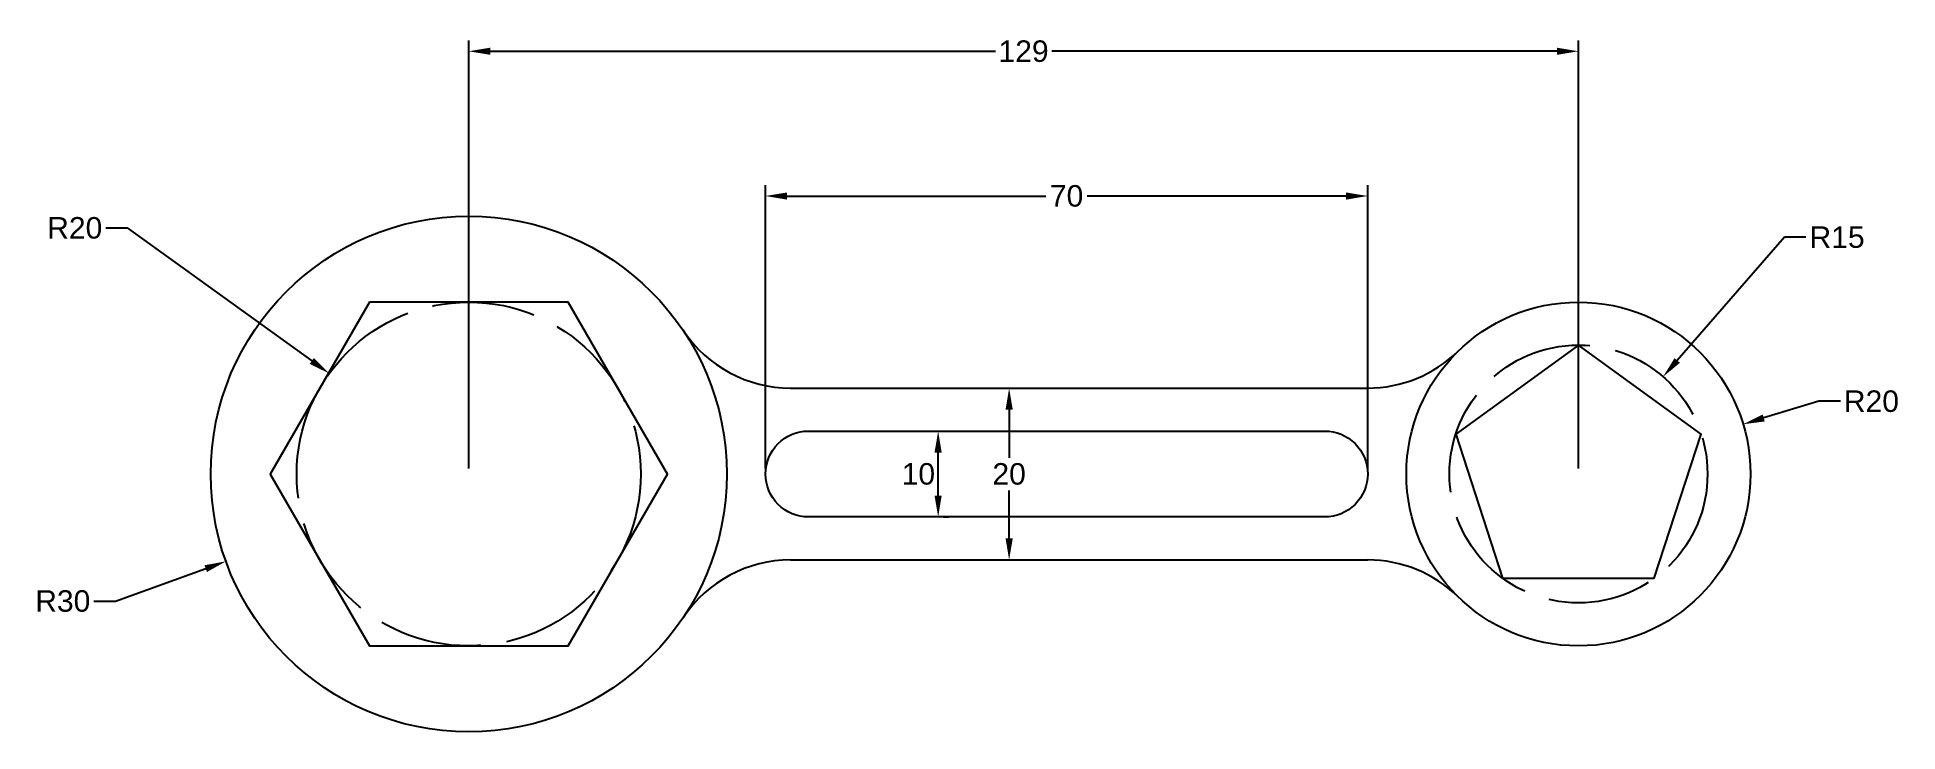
# Model space of a CAD drawing. Header units: millimetres. Extents: x 2817 to 3033, y 1613 to 1694.
import ezdxf

# ---------------------------------------------------------------- set-up
doc = ezdxf.new("R2010")
doc.units = ezdxf.units.MM
doc.linetypes.add('ACAD_ISO02W100', pattern=[15, 12, -3])
doc.layers.add('circle', color=1, linetype='ACAD_ISO02W100')
doc.layers.add('dim', color=3, linetype='Continuous')
doc.styles.get("Standard").update_dxf_attribs({"font": 'arial.ttf'})
doc.dimstyles.new('ISO-25', dxfattribs={"dimtxt": 2.5, "dimasz": 2.5, "dimexe": 1.25, "dimexo": 0.625, "dimtad": 0, "dimtih": 1, "dimtoh": 1, "dimtxsty": 'Standard', "dimcen": 0, "dimadec": 0, "dimazin": 0, "dimtfac": 1, "dimtofl": 0, "dimtmove": 0, "dimatfit": 3, "dimfxl": 1, "dimarcsym": 0})

# ---------------------------------------------------------------- blocks, each defined once
blk = doc.blocks.new('*D2')
at = {"layer": 'Defpoints', "color": 0, "transparency": 16777216}
for p in [(2995.78, 1692), (2866.78, 1642.81), (2995.78, 1642.81)]:
    blk.add_point(p, dxfattribs=at)
at = {"layer": 'dim', "color": 0, "lineweight": -2, "transparency": 16777216}
for p, q in [((2866.78, 1643.44), (2866.78, 1693.25)), ((2869.28, 1692), (2928.01, 1692)), ((2993.28, 1692), (2934.56, 1692)), ((2995.78, 1643.44), (2995.78, 1693.25))]:
    blk.add_line(p, q, dxfattribs=at)
at = {"layer": 'dim', "color": 0, "transparency": 16777216}
for points in [[(2869.28, 1692.42), (2869.28, 1691.59), (2866.78, 1692)], [(2993.28, 1692.42), (2993.28, 1691.59), (2995.78, 1692)]]:
    blk.add_solid(points, dxfattribs=at)
at = {"layer": 'dim', "color": 0, "transparency": 16777216, "insert": (2931.28, 1692), "char_height": 2.5, "attachment_point": 5}
blk.add_mtext('129', dxfattribs=at)
blk = doc.blocks.new('*D3')
at = {"layer": 'Defpoints', "color": 0, "transparency": 16777216}
for p in [(2971.28, 1675.16), (2901.28, 1642.81), (2971.28, 1642.81)]:
    blk.add_point(p, dxfattribs=at)
at = {"layer": 'dim', "color": 0, "lineweight": -2, "transparency": 16777216}
for p, q in [((2901.28, 1643.44), (2901.28, 1676.41)), ((2971.28, 1643.44), (2971.28, 1676.41)), ((2903.78, 1675.16), (2933.88, 1675.16)), ((2968.78, 1675.16), (2938.69, 1675.16))]:
    blk.add_line(p, q, dxfattribs=at)
at = {"layer": 'dim', "color": 0, "transparency": 16777216}
for points in [[(2903.78, 1675.57), (2903.78, 1674.74), (2901.28, 1675.16)], [(2968.78, 1675.57), (2968.78, 1674.74), (2971.28, 1675.16)]]:
    blk.add_solid(points, dxfattribs=at)
at = {"layer": 'dim', "color": 0, "transparency": 16777216, "insert": (2936.28, 1675.16), "char_height": 2.5, "attachment_point": 5}
blk.add_mtext('70', dxfattribs=at)
blk = doc.blocks.new('*D4')
at = {"layer": 'Defpoints', "color": 0, "transparency": 16777216}
for p in [(2921.35, 1647.81), (2921.35, 1647.81), (2921.35, 1637.81)]:
    blk.add_point(p, dxfattribs=at)
at = {"layer": 'dim', "color": 0, "lineweight": -2, "transparency": 16777216}
for p, q in [((2921.97, 1647.81), (2922.6, 1647.81)), ((2921.35, 1640.31), (2921.35, 1645.31)), ((2921.97, 1637.81), (2922.6, 1637.81))]:
    blk.add_line(p, q, dxfattribs=at)
at = {"layer": 'dim', "color": 0, "transparency": 16777216}
for points in [[(2920.93, 1645.31), (2921.76, 1645.31), (2921.35, 1647.81)], [(2920.93, 1640.31), (2921.76, 1640.31), (2921.35, 1637.81)]]:
    blk.add_solid(points, dxfattribs=at)
at = {"layer": 'dim', "color": 0, "transparency": 16777216, "insert": (2919.05, 1642.81), "char_height": 2.5, "attachment_point": 5}
blk.add_mtext('10', dxfattribs=at)
blk = doc.blocks.new('*D5')
at = {"layer": 'Defpoints', "color": 0, "transparency": 16777216}
for p in [(2926.44, 1652.81), (2929.6, 1652.81), (2926.44, 1632.81)]:
    blk.add_point(p, dxfattribs=at)
at = {"layer": 'dim', "color": 0, "lineweight": -2, "transparency": 16777216}
for p, q in [((2927.07, 1652.81), (2930.85, 1652.81)), ((2929.6, 1650.31), (2929.6, 1644.71)), ((2929.6, 1635.31), (2929.6, 1640.91)), ((2927.07, 1632.81), (2930.85, 1632.81))]:
    blk.add_line(p, q, dxfattribs=at)
at = {"layer": 'dim', "color": 0, "transparency": 16777216}
for points in [[(2929.19, 1650.31), (2930.02, 1650.31), (2929.6, 1652.81)], [(2929.19, 1635.31), (2930.02, 1635.31), (2929.6, 1632.81)]]:
    blk.add_solid(points, dxfattribs=at)
at = {"layer": 'dim', "color": 0, "transparency": 16777216, "insert": (2929.6, 1642.81), "char_height": 2.5, "attachment_point": 5}
blk.add_mtext('20', dxfattribs=at)
blk = doc.blocks.new('*D6')
at = {"layer": 'Defpoints', "color": 0, "transparency": 16777216}
for p in [(2850.56, 1654.51), (2866.78, 1642.81)]:
    blk.add_point(p, dxfattribs=at)
at = {"layer": 'dim', "color": 0, "lineweight": -2, "transparency": 16777216}
for p, q in [((2824.59, 1671.44), (2827.09, 1671.44)), ((2827.09, 1671.44), (2848.53, 1655.97))]:
    blk.add_line(p, q, dxfattribs=at)
at = {"layer": 'dim', "color": 0, "transparency": 16777216}
blk.add_solid([(2848.78, 1656.31), (2848.29, 1655.63), (2850.56, 1654.51)], dxfattribs=at)
at = {"layer": 'dim', "color": 0, "transparency": 16777216, "insert": (2820.98, 1671.44), "char_height": 2.5, "attachment_point": 5}
blk.add_mtext('R20', dxfattribs=at)
blk = doc.blocks.new('*D7')
at = {"layer": 'Defpoints', "color": 0, "transparency": 16777216}
for p in [(2866.78, 1642.81), (2838.56, 1632.65)]:
    blk.add_point(p, dxfattribs=at)
at = {"layer": 'dim', "color": 0, "lineweight": -2, "transparency": 16777216}
for p, q in [((2825.7, 1628.02), (2836.21, 1631.8)), ((2823.2, 1628.02), (2825.7, 1628.02))]:
    blk.add_line(p, q, dxfattribs=at)
at = {"layer": 'dim', "color": 0, "transparency": 16777216}
blk.add_solid([(2836.06, 1632.19), (2836.35, 1631.41), (2838.56, 1632.65)], dxfattribs=at)
at = {"layer": 'dim', "color": 0, "transparency": 16777216, "insert": (2819.59, 1628.02), "char_height": 2.5, "attachment_point": 5}
blk.add_mtext('R30', dxfattribs=at)
blk = doc.blocks.new('*D8')
at = {"layer": 'Defpoints', "color": 0, "transparency": 16777216}
for p in [(3005.62, 1654.13), (2995.78, 1642.81)]:
    blk.add_point(p, dxfattribs=at)
at = {"layer": 'dim', "color": 0, "lineweight": -2, "transparency": 16777216}
for p, q in [((3019.72, 1670.36), (3007.26, 1656.02)), ((3022.22, 1670.36), (3019.72, 1670.36))]:
    blk.add_line(p, q, dxfattribs=at)
at = {"layer": 'dim', "color": 0, "transparency": 16777216}
blk.add_solid([(3006.95, 1656.29), (3007.58, 1655.75), (3005.62, 1654.13)], dxfattribs=at)
at = {"layer": 'dim', "color": 0, "transparency": 16777216, "insert": (3025.85, 1670.36), "char_height": 2.5, "attachment_point": 5}
blk.add_mtext('R15', dxfattribs=at)
blk = doc.blocks.new('*D9')
at = {"layer": 'Defpoints', "color": 0, "transparency": 16777216}
for p in [(3014.93, 1648.6), (2995.78, 1642.81)]:
    blk.add_point(p, dxfattribs=at)
at = {"layer": 'dim', "color": 0, "lineweight": -2, "transparency": 16777216}
for p, q in [((3023.73, 1651.27), (3017.32, 1649.33)), ((3026.23, 1651.27), (3023.73, 1651.27))]:
    blk.add_line(p, q, dxfattribs=at)
at = {"layer": 'dim', "color": 0, "transparency": 16777216}
blk.add_solid([(3017.2, 1649.73), (3017.44, 1648.93), (3014.93, 1648.6)], dxfattribs=at)
at = {"layer": 'dim', "color": 0, "transparency": 16777216, "insert": (3029.84, 1651.27), "char_height": 2.5, "attachment_point": 5}
blk.add_mtext('R20', dxfattribs=at)

msp = doc.modelspace()

# ---------------------------------------------------------------- linework, layer by layer
for p, q in [((2904.201, 1652.811), (2971.289, 1652.811)), ((2904.201, 1632.811), (2971.289, 1632.811))]:
    msp.add_line(p, q)
for points in [[(2855.237, 1662.811), (2843.69, 1642.811), (2855.237, 1622.811), (2878.331, 1622.811), (2889.878, 1642.811), (2878.331, 1662.811)], [(2995.784, 1657.811), (2981.518, 1647.446), (2986.967, 1630.676), (3004.601, 1630.676), (3010.05, 1647.446)]]:
    msp.add_lwpolyline(points, close=True)
msp.add_lwpolyline([(2906.284, 1647.811), (2966.284, 1647.811, -0.4142136), (2971.284, 1642.811), (2971.284, 1642.811, -0.4142136), (2966.284, 1637.811), (2906.284, 1637.811, -0.4142136), (2901.284, 1642.811), (2901.284, 1642.811, -0.4142136)], format="xyb", close=True)
for centre, radius in [((2866.784, 1642.811), 30), ((2995.784, 1642.811), 20)]:
    msp.add_circle(centre, radius)
for centre, start, end in [((2904.201, 1667.811), 213.74899, 270), ((2971.289, 1667.811), 270, 314.41531), ((2904.201, 1617.811), 90, 146.25101), ((2971.289, 1617.811), 45.58469, 90)]:
    msp.add_arc(centre, 15, start, end)
at = {"layer": 'circle'}
for centre, radius in [((2866.784, 1642.811), 20), ((2995.784, 1642.811), 15)]:
    msp.add_circle(centre, radius, dxfattribs=at)

# ---------------------------------------------------------------- dimensions: what is measured, and where the dimension line sits
at = {"layer": 'dim'}
for base, p1, p2, picture, middle in [((2995.784, 1692.002), (2866.784, 1642.811), (2995.784, 1642.811), '*D2', (2931.284, 1692.002)), ((2971.284, 1675.158), (2901.284, 1642.811), (2971.284, 1642.811), '*D3', (2936.284, 1675.158))]:
    dim = msp.add_linear_dim(base=base, p1=p1, p2=p2, dimstyle='ISO-25', dxfattribs=at)
    dim.commit()
    dim.dimension.update_dxf_attribs({"geometry": picture, "text_midpoint": middle})
for center, mpoint, picture, middle in [((2866.784, 1642.811), (2850.562, 1654.509), '*D6', (2820.979, 1671.437)), ((2995.784, 1642.811), (3005.623, 1654.133), '*D8', (3025.846, 1670.36)), ((2995.784, 1642.811), (3014.927, 1648.603), '*D9', (3029.839, 1651.267)), ((2866.784, 1642.811), (2838.558, 1632.647), '*D7', (2819.592, 1628.017))]:
    dim = msp.add_radius_dim(center=center, mpoint=mpoint, dimstyle='ISO-25', dxfattribs=at)
    dim.commit()
    dim.dimension.update_dxf_attribs({"geometry": picture, "text_midpoint": middle, "dimtype": 164})
dim = msp.add_linear_dim(base=(2929.604, 1652.811), p1=(2926.441, 1632.811), p2=(2926.441, 1652.811), angle=90, dimstyle='ISO-25', dxfattribs=at)
dim.commit()
dim.dimension.update_dxf_attribs({"geometry": '*D5', "text_midpoint": (2929.604, 1642.811)})
dim = msp.add_linear_dim(base=(2921.348, 1647.811), p1=(2921.348, 1637.811), p2=(2921.348, 1647.811), angle=90, dimstyle='ISO-25', override={"dimtad": 3}, dxfattribs=at)
dim.commit()
dim.dimension.update_dxf_attribs({"geometry": '*D4', "text_midpoint": (2919.055, 1642.811)})

doc.saveas('drawing.dxf')
